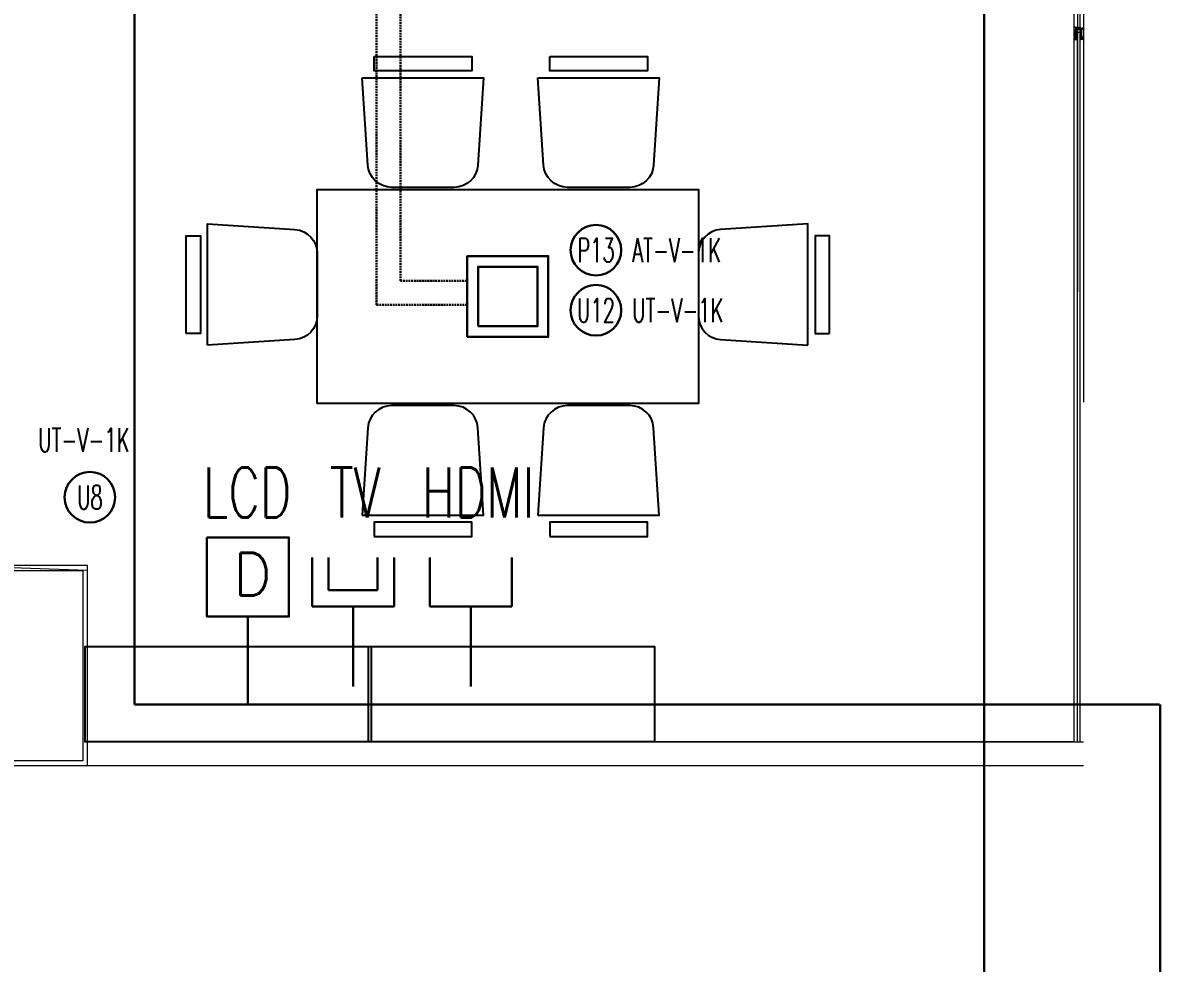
# Model space of a CAD drawing. Extents: x -1439 to 34962, y -872 to 8330.
# Drawn here: x 16855.6 to 17333.1, y 927.5 to 1322.5 of the extents above; entities that cross this region are included whole.
import ezdxf
from ezdxf.enums import TextEntityAlignment as Align

# ---------------------------------------------------------------- set-up
doc = ezdxf.new("R2010")
doc.units = 0
doc.linetypes.add('HIDDEN', pattern=[0.375, 0.25, -0.125])
doc.layers.get('0').update_dxf_attribs({"color": 9, "lineweight": 9})
for name, color, linetype, lineweight in [('0 @ 1', 9, 'Continuous', 9), ('01', 9, 'Continuous', 9), ('05', 9, 'Continuous', 9), ('06D', 9, 'Continuous', 9), ('10', 9, 'Continuous', 9), ('14', 9, 'Continuous', 9), ('15', 9, 'Continuous', 9), ('E-DATA LCD EKRAN', 7, 'Continuous', 30), ('E-DATA PRİZİ (RJ45)', 7, 'Continuous', 30), ('E-KABLO', 7, 'Continuous', 30), ('E-YAZI', 7, 'Continuous', 30)]:
    doc.layers.add(name, color=color, linetype=linetype, lineweight=lineweight)
doc.styles.add('E-YAZI', font='txttw.shx')
pattern_1 = [(225, (-604.72494, -2171.82614), (-0.0883883476, 0.0883883476), []), (135, (-604.72494, -2171.82614), (0.0883883476, 0.0883883476), [])]

# ---------------------------------------------------------------- blocks, each defined once
blk = doc.blocks.new('p-kolon-80x80-vw')
at = {"layer": '01'}
blk.add_lwpolyline([(-40, -40), (-40, 40), (40, 40), (40, -40)], close=True, dxfattribs=at)
blk = doc.blocks.new('p-strahle-alüminyumdoğramaprofili')
at = {"layer": '10'}
h = blk.add_hatch(dxfattribs=at)
h.set_pattern_fill('NET', color=256, angle=315, style=0)
h.set_pattern_definition(pattern_1)
h.paths.add_polyline_path([(-4.62, 2.65), (-4.68, 2.65), (-4.72, 2.75), (-4.72, 2.8), (-4.69, 2.8), (-4.69, 2.92), (-4.98, 2.92), (-4.98, 2.8), (-4.95, 2.8), (-4.99, 2.65), (-5.08, 2.66), (-5.25, 2.28), (-5.14, 2.28), (-5.14, 2.33), (-4.98, 2.52, 0.2599), (-4.9, 2.28), (-4.66, 2.28, 0.382682)])
h.paths.add_polyline_path([(-4.86, 2.52), (-4.67, 2.52, -2.16717)], flags=16)
h = blk.add_hatch(dxfattribs=at)
h.set_pattern_fill('NET', color=256, angle=315, style=0)
h.set_pattern_definition(pattern_1)
h.paths.add_polyline_path([(-4.62, 0.88), (-4.68, 0.88), (-4.72, 0.77), (-4.72, 0.73), (-4.69, 0.73), (-4.69, 0.6), (-4.98, 0.6), (-4.98, 0.73), (-4.95, 0.73), (-4.99, 0.88), (-5.08, 0.87), (-5.25, 1.24), (-5.14, 1.24), (-5.14, 1.2), (-4.98, 1.01, -0.2599), (-4.9, 1.24), (-4.66, 1.24, -0.382682)])
h.paths.add_polyline_path([(-4.86, 1), (-4.67, 1, 2.16717)], flags=16)
h = blk.add_hatch(dxfattribs=at)
h.set_pattern_fill('NET', color=256, angle=315, style=0)
h.set_pattern_definition([(225, (-608.45214, -2173.53612), (-0.0883883476, 0.0883883476), []), (135, (-608.45214, -2173.53612), (0.0883883476, 0.0883883476), [])])
h.paths.add_polyline_path([(-3.45, 2.28), (-3.45, 2.57), (-4.49, 2.57), (-4.49, 2.28)])
h = blk.add_hatch(dxfattribs=at)
h.set_pattern_fill('NET', color=256, angle=315, style=0)
h.set_pattern_definition([(225, (-608.45214, -2180.04526), (-0.0883883476, 0.0883883476), []), (135, (-608.45214, -2180.04526), (0.0883883476, 0.0883883476), [])])
h.paths.add_polyline_path([(-3.45, 0.93), (-3.45, 1.24), (-4.49, 1.24), (-4.49, 0.93)])
h = blk.add_hatch(dxfattribs=at)
h.set_pattern_fill('NET', color=256, angle=315, style=0)
h.set_pattern_definition([(225, (-629.50454, -2177.58922), (-0.0883883476, 0.0883883476), []), (135, (-629.50454, -2177.58922), (0.0883883476, 0.0883883476), [])])
h.paths.add_polyline_path([(0, 0.68), (0, 1.75), (-0.18, 1.75), (-0.18, 0.68)])
for points in [[(-5.08, 2.66), (-5.25, 2.28)], [(-5.09, 0.88), (-5.25, 1.24)], [(-4.98, 2.52), (-5.14, 2.33), (-5.14, 2.28)], [(-4.98, 1.01), (-5.14, 1.2), (-5.14, 1.24)], [(-4.92, 3.6), (-4.92, 3.16), (-4.61, 3.16), (-4.61, 2.87), (-4.52, 2.87), (-4.62, 2.65), (-4.68, 2.65), (-4.72, 2.75), (-4.72, 2.8), (-4.69, 2.8), (-4.69, 3.05), (-4.98, 3.05), (-4.98, 2.8), (-4.95, 2.8), (-4.99, 2.65), (-5.08, 2.66), (-5.07, 3.76), (-0.11, 3.76)], [(-4.69, 2.92), (-4.98, 2.92)], [(-4.71, 0.6), (-4.98, 0.6)], [(-2.83, 0.2), (-2.67, 0.2), (-2.67, -0.04), (-4.87, -0.04), (-4.87, 0.19), (-4.57, 0.19), (-4.57, 0.73), (-2.67, 0.73)], [(-4.52, 2.87), (-4.49, 2.87), (-4.49, 2.26)], [(-4.49, 0.93), (-4.49, 0.93), (-4.49, 1.26)], [(-3.45, 2.26), (-3.45, 2.57)], [(-3.45, 1.26), (-3.45, 0.93)], [(-2.08, 0.93), (-2.08, 2.57)], [(-0.18, 0.68), (0, 0.68), (0, 1.75)], [(-0.18, 1.75), (0, 1.75)]]:
    blk.add_lwpolyline(points, dxfattribs=at)
for points in [[(-0.18, 2.74), (-0.18, 2.21), (0, 2.21), (0, 2.08), (-0.18, 2.08), (-0.18, 0.43), (0, 0.43), (0, 0), (-0.12, 0), (-0.12, -0.24), (-5.09, -0.24), (-5.09, 0.88), (-4.98, 0.88), (-4.94, 0.7), (-4.99, 0.7), (-4.99, 0.33), (-4.71, 0.33), (-4.71, 0.88), (-4.56, 0.88), (-4.52, 0.93), (-1.28, 0.93), (-1.2, 1.22), (-0.9, 1.22), (-0.9, 0.62), (-0.58, 0.62), (-0.58, 2.74)], [(-2.03, 0.78), (-1.35, 0.78), (-1.35, 0.08), (-1.28, 0.04), (-1.28, -0.04), (-2.09, -0.04), (-2.09, 0.1), (-2.03, 0.15)]]:
    blk.add_lwpolyline(points, close=True, dxfattribs=at)
for points in [[(-0.57, 3.26), (-0.57, 3.62), (-4.89, 3.62), (-4.89, 3.65, 0.561743), (-4.97, 3.66, 0.595966), (-4.92, 3.6, -2.204878)], [(-4.67, 2.52), (-4.86, 2.52, 1)], [(-4.67, 1), (-4.86, 1, -1)], [(-4.61, 2.87), (-4.49, 3.45, -0.833203), (-4.18, 3.44, -0.447088)], [(-4.49, 2.57), (-1.23, 2.57, -0.414214), (-0.9, 2.25), (-0.9, 1.22)], [(-4.18, 3.44), (-4.18, 2.99, 0.414214), (-4.07, 2.89), (-0.82, 2.89), (-0.82, 3.62)], [(-2.67, 0.73), (-2.67, 0.32), (-2.83, 0.32, 1), (-2.83, 0.2, -1)], [(-0.11, 3.76), (-0.11, 3.62), (-0.45, 3.62), (-0.45, 3.14, -1), (-0.66, 3.14)], [(-0.66, 3.14, -0.305404), (-0.57, 3.26, -5.773092)]]:
    blk.add_lwpolyline(points, format="xyb", dxfattribs=at)
for centre, radius, start, end in [((-4.73, 2.47), 0.253, 168.6676, 234.1258), ((-4.73, 1.06), 0.253, 125.8742, 191.3324), ((-4.77, 2.44), 0.125, 139.5402, 40.4598), ((-4.77, 1.08), 0.125, 319.5402, 220.4598), ((-4.84, 2.48), 0.273, 305.9738, 36.4289), ((-4.84, 1.04), 0.273, 323.5711, 54.0262)]:
    blk.add_arc(centre, radius, start, end, dxfattribs=at)
blk = doc.blocks.new('m-vw-sandalye')
at = {"lineweight": -3, "ltscale": 0.5}
blk.add_lwpolyline([(-20.5, 0), (20.5, 0), (20.5, -6), (-20.5, -6)], close=True, dxfattribs=at)
blk.add_lwpolyline([(-25.5, -9), (25.5, -9), (23.11, -45.65, -0.395265), (13.13, -55), (-13.13, -55, -0.395265), (-23.11, -45.65)], format="xyb", close=True, dxfattribs=at)
blk = doc.blocks.new('m-çalışma dolap modül')
at = {"lineweight": -3, "ltscale": 0.5}
blk.add_lwpolyline([(0, 40), (120, 40), (120, 0), (0, 0)], close=True, dxfattribs=at)
blk = doc.blocks.new('E-DÖŞEME BUAT')
at = {"layer": 'E-YAZI', "color": 3}
blk.add_lwpolyline([(-34, 34), (0, 34), (0, 0), (-34, 0)], close=True, dxfattribs=at)
at = {"layer": 'E-YAZI', "color": 5}
blk.add_lwpolyline([(-29.5, 29.5), (-4.5, 29.5), (-4.5, 4.5), (-29.5, 4.5)], close=True, dxfattribs=at)
blk = doc.blocks.new('E-LCD+TV+HDMI')
at = {"layer": 'E-DATA PRİZİ (RJ45)', "color": 1}
for p, q in [((-24.58, 77.49), (-24.58, 48)), ((-14.75, 77.49), (-14.75, 57.83)), ((14.75, 77.49), (14.75, 57.83)), ((24.58, 77.49), (24.58, 48)), ((46.06, 77.49), (46.06, 48)), ((95.21, 77.49), (95.21, 48)), ((-14.75, 57.83), (14.75, 57.83)), ((-24.58, 48), (24.58, 48)), ((0, 48), (0, 0)), ((46.06, 48), (95.21, 48)), ((70.64, 48), (70.64, 0)), ((-63.03, 0), (-63.03, 41.99))]:
    blk.add_line(p, q, dxfattribs=at)
blk.add_lwpolyline([(-87.61, 89.56), (-38.46, 89.56), (-38.46, 41.99), (-87.61, 41.99)], close=True, dxfattribs=at)
at = {"layer": 'E-DATA PRİZİ (RJ45)', "color": 1, "style": 'E-YAZI'}
blk.add_text('D', height=25.6, dxfattribs=at).set_placement((-71.83, 54.59))
at = {"layer": 'E-YAZI', "color": 1, "style": 'E-YAZI', "width": 0.7}
for s, p in [('LCD', (-90, 101.57)), ('TV', (-14, 101.57)), ('HDMI', (41.23, 101.57))]:
    blk.add_text(s, height=30, dxfattribs=at).set_placement(p)

msp = doc.modelspace()

# ---------------------------------------------------------------- linework, layer by layer
for p, q in [((16882.84, 1020.5), (17300.84, 1020.5)), ((16882.84, 1010.5), (17300.84, 1010.5))]:
    msp.add_line(p, q)
msp.add_lwpolyline([(16822.84, 1710.5), (17296.86, 1710.48), (17296.84, 1020.5), (16882.84, 1020.5), (16882.84, 1092.5), (16822.84, 1094.5), (16822.86, 1710.5)])
at = {"layer": '05', "lineweight": -3}
msp.add_lwpolyline([(16979.21, 1162.53), (16979.21, 1252.53), (17139.21, 1252.53), (17139.21, 1162.53)], close=True, dxfattribs=at)
at = {"layer": '06D'}
msp.add_line((17296.84, 1315.54), (17296.84, 1020.5), dxfattribs=at)
for points in [[(17296.84, 1605.19), (17296.84, 1163.09)], [(17300.84, 1605.19), (17300.84, 1163.08)]]:
    msp.add_lwpolyline(points, dxfattribs=at)
at = {"layer": '14'}
msp.add_lwpolyline([(16804.84, 925.5), (16822.84, 925.5), (16822.84, 1010.5), (16882.84, 1010.5), (16882.84, 1094.5), (16822.84, 1094.5), (16822.84, 1174.5), (16804.84, 1174.5)], dxfattribs=at)
at = {"layer": '15'}
for p, q in [((17298.38, 1604.88), (17298.38, 1209.55)), ((17299.34, 1604.88), (17299.34, 1209.55)), ((17299.34, 1318.53), (17299.34, 1020.5)), ((17298.34, 1020.5), (17298.34, 1315.55))]:
    msp.add_line(p, q, dxfattribs=at)
at = {"layer": 'E-KABLO', "color": 4, "ltscale": 40}
for p, q in [((16902.53, 2800.96), (16902.53, 1036.14)), ((16950.13, 1036.14), (16950.13, 1049.42)), ((16902.53, 1036.14), (17332.76, 1036.14)), ((17333.09, 1036.14), (17333.09, 833.53))]:
    msp.add_line(p, q, dxfattribs=at)
at = {"layer": 'E-KABLO', "color": 6, "linetype": 'HIDDEN', "ltscale": 3}
for q in [(17004.17, 1482.25), (17042.21, 1204.05)]:
    msp.add_line((17004.17, 1204.05), q, dxfattribs=at)
at = {"layer": 'E-KABLO', "color": 4, "linetype": 'HIDDEN', "ltscale": 3}
for q in [(17014.17, 1482.25), (17042.21, 1214.05)]:
    msp.add_line((17014.17, 1214.05), q, dxfattribs=at)
at = {"layer": 'E-KABLO', "color": 6, "ltscale": 40}
msp.add_line((17259.15, 1397.44), (17259.15, 789.44), dxfattribs=at)
at = {"layer": 'E-KABLO', "color": 7, "linetype": 'Continuous'}
for centre in [(17096.2, 1226.97, 0), (17096.2, 1201.75, 0)]:
    msp.add_circle(centre, 10.61, dxfattribs=at)
at = {"layer": 'E-KABLO', "color": 20, "linetype": 'Continuous'}
msp.add_circle((16883.79, 1123.21), 10.61, dxfattribs=at)

# ---------------------------------------------------------------- block references
msp.add_blockref('p-kolon-80x80-vw', (16840.84, 1052.5))
at = {"layer": '0 @ 1', "linetype": 'Continuous', "xscale": -1, "rotation": 270}
msp.add_blockref('p-strahle-alüminyumdoğramaprofili', (17297.08, 1320.61), dxfattribs=at)
at = {"layer": '05', "lineweight": -3, "extrusion": (0, 0, -1), "xscale": -1, "zscale": -1}
for p in [(-17023.57, 1308.37), (-17097.32, 1308.37)]:
    msp.add_blockref('m-vw-sandalye', p, dxfattribs=at)
at = {"layer": '05', "lineweight": -3, "extrusion": (0, 0, -1), "xscale": -1, "zscale": -1, "rotation": 270}
msp.add_blockref('m-vw-sandalye', (-16924.21, 1212.53), dxfattribs=at)
at = {"layer": '05', "lineweight": -3, "extrusion": (0, 0, -1), "zscale": -1}
for p, rotation in [((-17194.21, 1212.53), 90.00000000000001), ((-17023.57, 1106.7), 180), ((-17097.32, 1106.7), 180)]:
    msp.add_blockref('m-vw-sandalye', p, dxfattribs=dict(at, rotation=rotation))
at = {"layer": '05', "lineweight": -3, "rotation": 180}
for p in [(17001.82, 1060.5), (17120.8, 1060.5)]:
    msp.add_blockref('m-çalışma dolap modül', p, dxfattribs=at)
at = {"layer": 'E-DATA LCD EKRAN', "color": 1, "xscale": 0.7, "yscale": 0.7, "zscale": 0.7}
msp.add_blockref('E-LCD+TV+HDMI', (16994.25, 1043.67), dxfattribs=at)
at = {"layer": 'E-YAZI', "color": 1, "xscale": -1, "rotation": 180}
msp.add_blockref('E-DÖŞEME BUAT', (17076.21, 1224.53), dxfattribs=at)

# ---------------------------------------------------------------- texts
at = {"layer": 'E-KABLO', "color": 3, "linetype": 'Continuous', "style": 'E-YAZI', "width": 0.6}
for s, p in [('P13', (17096.2, 1226.97, 0)), ('U12', (17096.2, 1201.75, 0))]:
    msp.add_text(s, height=10, dxfattribs=at).set_placement(p, align=Align.MIDDLE_CENTER)
at = {"layer": 'E-KABLO', "color": 20, "linetype": 'Continuous', "style": 'E-YAZI', "width": 0.6}
msp.add_text('U8', height=10, dxfattribs=at).set_placement((16883.79, 1123.21), align=Align.MIDDLE_CENTER)
at = {"layer": 'E-YAZI', "color": 3, "style": 'E-YAZI', "width": 0.6}
for s, p in [('AT-V-1K', (17111.38, 1221.97)), ('UT-V-1K', (17111.38, 1196.74))]:
    msp.add_text(s, height=10, dxfattribs=at).set_placement(p)
at = {"layer": 'E-YAZI', "color": 20, "style": 'E-YAZI', "width": 0.6}
msp.add_text('UT-V-1K', height=10, dxfattribs=at).set_placement((16862.08, 1142.28, 0))

doc.saveas('drawing.dxf')
